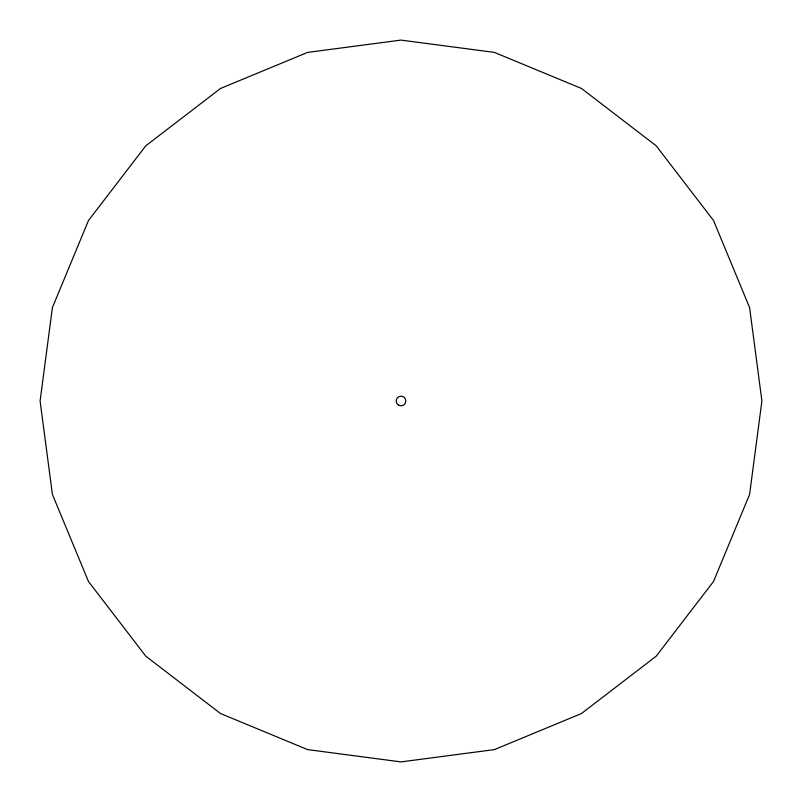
<?xml version="1.0" encoding="UTF-8"?>
<svg xmlns="http://www.w3.org/2000/svg" width="802" height="802" viewBox="0 0 802 802"><rect width="100%" height="100%" fill="white"/><g stroke="black" fill="none" stroke-linecap="round" stroke-linejoin="round"><path stroke-width="1.2" d="M52.401 307.597L40.1 401L52.401 494.403L88.451 581.45L145.804 656.196L220.55 713.549L307.597 749.599L401 761.9L494.403 749.599L581.45 713.549L656.196 656.196L713.549 581.45L749.599 494.403L761.9 401L749.599 307.597L713.549 220.55L656.196 145.804L581.45 88.451L494.403 52.401L401 40.1L307.597 52.401L220.55 88.451L145.804 145.804L88.451 220.55L52.401 307.597M398.594 405.17A4.822 4.822 0 0 0 405.822 401A4.822 4.822 0 0 0 398.594 396.83A4.822 4.822 0 0 0 398.594 405.17"/></g></svg>
